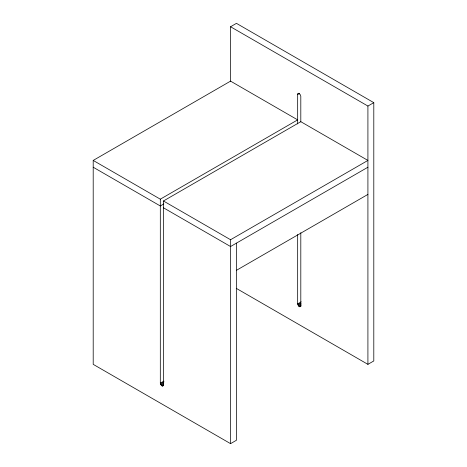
<?xml version="1.0" encoding="UTF-8"?>
<svg xmlns="http://www.w3.org/2000/svg" width="467" height="467" viewBox="0 0 467 467"><rect width="100%" height="100%" fill="white"/><g stroke="black" fill="none" stroke-linecap="round" stroke-linejoin="round"><path stroke-width="0.7" d="M297.666 123.948L297.666 94.497L297.783 93.873L298.635 93.382L300.345 94.76L300.806 96.307L300.806 121.84M230.558 81.474L230.558 26.747L236.442 23.35L373.798 102.652L373.798 360.95L367.914 364.348L236.226 288.32M93.202 160.426L230.558 81.13L297.666 119.873L160.309 199.175L93.202 160.426L93.202 364.348L230.558 443.65L236.442 440.253L236.442 243.126M297.783 93.873L298.962 93.19M297.666 94.497L299.429 93.476M163.45 200.985L300.806 121.683L367.914 160.426L230.558 239.729L163.45 200.985L163.45 384.966L163.327 385.59L162.481 386.081L160.771 384.703L160.309 383.156L160.309 199.175M163.841 203.933L160.309 205.97L93.202 167.227M230.558 26.747L367.914 106.05L373.798 102.652M367.914 167.227L230.558 246.529L163.45 207.78M236.442 270.317L367.914 194.418M160.309 383.156L163.841 381.113M300.806 232.718L300.806 305.663L300.684 306.288L299.837 306.778L298.635 306.089L297.666 303.854L301.197 301.816M160.426 383.915L163.964 381.878M297.783 304.618L300.725 302.914M160.771 384.703L163.713 383.004M298.127 305.4L301.069 303.702M161.278 385.386L163.631 384.032M298.635 306.089L300.987 304.729M161.88 385.87L163.643 384.855M299.236 306.574L300.999 305.552M162.481 386.081L163.66 385.403M299.837 306.778L301.011 306.101M367.914 106.05L367.914 364.348M297.666 234.551L297.666 303.854M230.558 239.729L230.558 443.65"/></g></svg>
